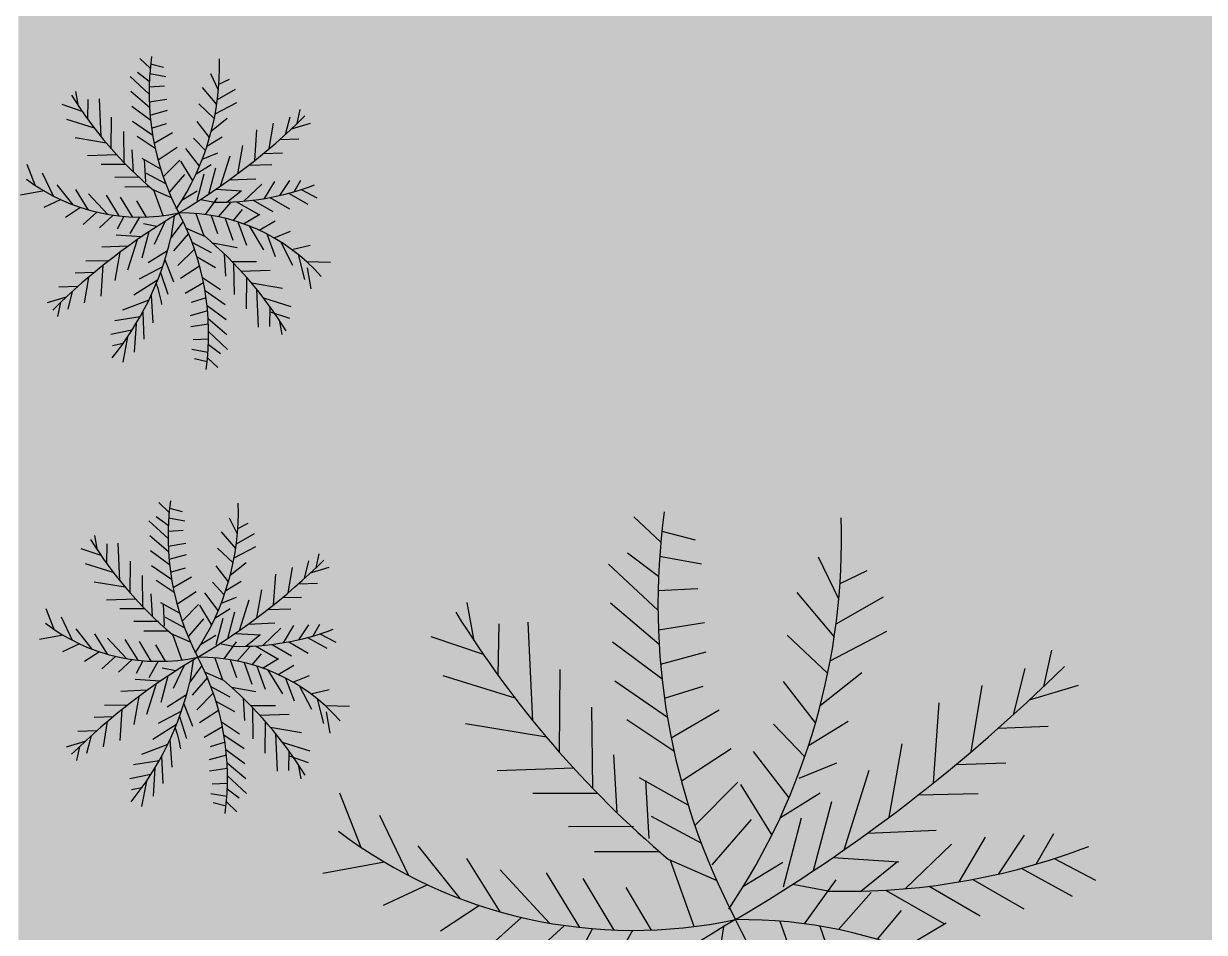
# Model space of a CAD drawing. Header units: millimetres. Extents: x 1904 to 2142, y -1319 to -1235.
# Drawn here: x 2131.206 to 2134.585, y -1249.723 to -1247.124 of the extents above; entities that cross this region are included whole.
import ezdxf

# ---------------------------------------------------------------- set-up
doc = ezdxf.new("R2010")
doc.units = ezdxf.units.MM
doc.header["$LTSCALE"] = 30
doc.layers.add('arquitetura', color=8, linetype='CONTINUOUS')

msp = doc.modelspace()

# ---------------------------------------------------------------- hatches: boundary and pattern name
at = {"layer": 'arquitetura'}
h = msp.add_hatch(dxfattribs=at)
h.set_pattern_fill('GRASS', color=256, scale=0.308035, angle=90, style=0)
h.set_pattern_definition([(180, (2510.08072, -5234.78578), (-0.217813669, -0.217813669), [0.05775657, -0.377870767]), (135, (2510.08072, -5234.78578), (-0.217813669, -0.217813669), [0.05775657, -0.250278473]), (225, (2510.08072, -5234.78578), (0.217813669, -0.217813669), [0.05775657, -0.250278473])])
h.paths.add_polyline_path([(2132.9619, -1292.6975), (2132.9619, -1252.9927), (2136.4273, -1252.9927), (2136.4074, -1287.8966), (2136.1752, -1289.1216), (2135.7209, -1290.2179), (2135.252, -1290.9546), (2134.6953, -1291.5991), (2134.2876, -1291.9713), (2133.3734, -1292.5966), (2133.0979, -1292.7401)])
h.paths.add_polyline_path([(2131.1907, -1251.3755), (2132.0378, -1251.3755), (2132.0378, -1251.8376), (2136.5043, -1251.8376), (2136.4873, -1249.8602), (2136.2416, -1248.5533), (2135.9433, -1247.7746), (2135.4511, -1246.9103), (2134.7374, -1246.0514), (2134.1291, -1245.5205), (2133.6609, -1245.1979), (2132.9337, -1244.8123), (2132.3408, -1244.5847), (2131.6646, -1244.4079), (2131.1907, -1244.3325)])

# ---------------------------------------------------------------- linework, layer by layer
for p, q in [((2131.5679, -1247.2517), (2131.5383, -1247.2236)), ((2131.5691, -1247.2395), (2131.6056, -1247.2489)), ((2131.5647, -1247.3262), (2131.5103, -1247.2756)), ((2131.5653, -1247.2893), (2131.5312, -1247.2637)), ((2131.5666, -1247.2668), (2131.6124, -1247.2754)), ((2131.7633, -1247.3142), (2131.7411, -1247.268)), ((2131.5649, -1247.3048), (2131.6085, -1247.3024)), ((2131.7584, -1247.3551), (2131.7174, -1247.3069)), ((2131.7647, -1247.2971), (2131.7944, -1247.2827)), ((2131.3629, -1247.3598), (2131.3552, -1247.3178)), ((2131.3893, -1247.3977), (2131.3903, -1247.3413)), ((2131.4274, -1247.4474), (2131.4225, -1247.3395)), ((2131.566, -1247.3639), (2131.5127, -1247.3184)), ((2131.5652, -1247.3478), (2131.6159, -1247.3397)), ((2131.7603, -1247.3412), (2131.8124, -1247.3114)), ((2131.3732, -1247.375), (2131.3157, -1247.3555)), ((2131.5692, -1247.4014), (2131.515, -1247.3613)), ((2131.5676, -1247.3856), (2131.6177, -1247.3718)), ((2131.7511, -1247.3957), (2131.7067, -1247.3537)), ((2131.7539, -1247.3816), (2131.8161, -1247.3492)), ((2131.9883, -1247.4098), (2131.997, -1247.3701)), ((2131.408, -1247.4229), (2131.3289, -1247.3984)), ((2131.4566, -1247.482), (2131.4575, -1247.3913)), ((2131.5751, -1247.4438), (2131.5174, -1247.4042)), ((2131.5718, -1247.4227), (2131.6144, -1247.4096)), ((2131.7377, -1247.4499), (2131.7025, -1247.4044)), ((2131.743, -1247.4308), (2131.7884, -1247.3946)), ((2131.9087, -1247.4815), (2131.9207, -1247.409)), ((2131.9549, -1247.4409), (2131.968, -1247.3903)), ((2131.9727, -1247.4245), (2132.0264, -1247.4085)), ((2131.4931, -1247.5217), (2131.492, -1247.4324)), ((2131.5792, -1247.4661), (2131.6319, -1247.4355)), ((2131.8671, -1247.5158), (2131.8733, -1247.4277)), ((2131.4424, -1247.4656), (2131.3533, -1247.4508)), ((2131.5823, -1247.481), (2131.5304, -1247.4464)), ((2131.5903, -1247.5136), (2131.645, -1247.4778)), ((2131.7259, -1247.4872), (2131.6917, -1247.4512)), ((2131.7301, -1247.4747), (2131.7737, -1247.4478)), ((2131.8186, -1247.5533), (2131.8328, -1247.4729)), ((2131.9387, -1247.4555), (2131.993, -1247.4534)), ((2131.4723, -1247.4996), (2131.3884, -1247.5026)), ((2131.52, -1247.5486), (2131.5164, -1247.4848)), ((2131.598, -1247.54), (2131.5447, -1247.5102)), ((2131.5551, -1247.5767), (2131.5515, -1247.5129)), ((2131.7086, -1247.532), (2131.6697, -1247.4812)), ((2131.7198, -1247.5103), (2131.7611, -1247.4938)), ((2131.7692, -1247.589), (2131.7968, -1247.5017)), ((2131.8922, -1247.4953), (2131.9468, -1247.4935)), ((2131.2388, -1247.5864), (2131.2156, -1247.5269)), ((2131.4984, -1247.5271), (2131.4274, -1247.5273)), ((2131.6053, -1247.5625), (2131.6524, -1247.515)), ((2131.6893, -1247.5718), (2131.6559, -1247.5172)), ((2131.6991, -1247.5536), (2131.7428, -1247.5267)), ((2131.7357, -1247.6118), (2131.7557, -1247.5362)), ((2131.8505, -1247.5289), (2131.9164, -1247.5274)), ((2131.2913, -1247.6175), (2131.2595, -1247.5514)), ((2131.5377, -1247.5636), (2131.4667, -1247.5639)), ((2131.6123, -1247.5819), (2131.5577, -1247.5524)), ((2131.6243, -1247.6055), (2131.6674, -1247.5557)), ((2131.7024, -1247.6295), (2131.7224, -1247.5539)), ((2131.7947, -1247.5709), (2131.8702, -1247.5676)), ((2131.8953, -1247.6242), (2131.9244, -1247.5754)), ((2131.9389, -1247.6155), (2131.9673, -1247.573)), ((2131.9798, -1247.6048), (2131.9994, -1247.5713)), ((2131.2647, -1247.6027), (2131.1968, -1247.6149)), ((2131.3476, -1247.6426), (2131.3015, -1247.5848)), ((2131.3916, -1247.6571), (2131.355, -1247.5985)), ((2131.4455, -1247.6694), (2131.3916, -1247.6111)), ((2131.4791, -1247.6742), (2131.4424, -1247.6145)), ((2131.5663, -1247.5912), (2131.4952, -1247.5914)), ((2131.6291, -1247.6226), (2131.5764, -1247.5998)), ((2131.6047, -1247.6733), (2131.5786, -1247.6007)), ((2131.6581, -1247.6294), (2131.7018, -1247.6025)), ((2131.757, -1247.5974), (2131.8291, -1247.6021)), ((2131.7876, -1247.6344), (2131.8279, -1247.602)), ((2131.8362, -1247.6317), (2131.8872, -1247.5828)), ((2131.9636, -1247.6094), (2132.0193, -1247.64)), ((2131.9997, -1247.5987), (2132.0452, -1247.6225)), ((2131.3118, -1247.6275), (2131.2632, -1247.6503)), ((2131.5168, -1247.677), (2131.4828, -1247.6206)), ((2131.5577, -1247.6771), (2131.5298, -1247.6305)), ((2131.7128, -1247.6268), (2131.7516, -1247.6342)), ((2131.7258, -1247.6703), (2131.7604, -1247.622)), ((2131.7631, -1247.6766), (2131.7987, -1247.636)), ((2131.8147, -1247.6333), (2131.8792, -1247.6702)), ((2131.8626, -1247.629), (2131.9184, -1247.6617)), ((2131.9104, -1247.6215), (2131.9663, -1247.6537)), ((2131.3687, -1247.6501), (2131.3259, -1247.6782)), ((2131.4149, -1247.6632), (2131.3756, -1247.6985)), ((2131.4623, -1247.6721), (2131.4226, -1247.7084)), ((2131.4928, -1247.6756), (2131.4734, -1247.7118)), ((2131.5368, -1247.6774), (2131.51, -1247.7244)), ((2131.6366, -1247.6736), (2131.6269, -1247.7367)), ((2131.6985, -1247.6674), (2131.7212, -1247.7305)), ((2131.7425, -1247.6728), (2131.7606, -1247.7241)), ((2131.7826, -1247.681), (2131.8046, -1247.7431)), ((2131.8058, -1247.6872), (2131.8321, -1247.6556)), ((2131.835, -1247.6967), (2131.8812, -1247.6691)), ((2131.587, -1247.7044), (2131.5482, -1247.697)), ((2131.6107, -1247.6894), (2131.5796, -1247.7555)), ((2131.6619, -1247.6896), (2131.6269, -1247.7367)), ((2131.6707, -1247.7086), (2131.7234, -1247.7315)), ((2131.8189, -1247.6913), (2131.843, -1247.7572)), ((2131.8509, -1247.7027), (2131.8921, -1247.7706)), ((2131.8797, -1247.715), (2131.9252, -1247.6882)), ((2131.5427, -1247.7338), (2131.4707, -1247.7292)), ((2131.5306, -1247.7422), (2131.503, -1247.8295)), ((2131.5641, -1247.7194), (2131.5441, -1247.795)), ((2131.6774, -1247.7241), (2131.6343, -1247.774)), ((2131.6874, -1247.7493), (2131.7421, -1247.7788)), ((2131.9013, -1247.7255), (2131.9254, -1247.7903)), ((2131.9223, -1247.737), (2131.9698, -1247.718)), ((2131.9415, -1247.7486), (2131.9751, -1247.8144)), ((2131.5051, -1247.7603), (2131.4295, -1247.7637)), ((2131.4812, -1247.778), (2131.467, -1247.8583)), ((2131.6175, -1247.7737), (2131.5619, -1247.8083)), ((2131.6945, -1247.7688), (2131.6474, -1247.8162)), ((2131.7463, -1247.7514), (2131.8165, -1247.764)), ((2131.7798, -1247.7826), (2131.7834, -1247.8464)), ((2131.9736, -1247.7705), (2132.0258, -1247.7579)), ((2131.4493, -1247.8023), (2131.3834, -1247.8038)), ((2131.4327, -1247.8155), (2131.4265, -1247.9036)), ((2131.6099, -1247.7991), (2131.6347, -1247.8629)), ((2131.7094, -1247.8176), (2131.6548, -1247.8534)), ((2131.7018, -1247.7912), (2131.7551, -1247.8211)), ((2131.8014, -1247.8041), (2131.8724, -1247.8039)), ((2131.8067, -1247.8096), (2131.8078, -1247.8988)), ((2131.9916, -1247.7844), (2132.0096, -1247.8555)), ((2132.0148, -1247.8042), (2132.0837, -1247.8058)), ((2131.4075, -1247.836), (2131.353, -1247.8377)), ((2131.3911, -1247.8498), (2131.3791, -1247.9223)), ((2131.6032, -1247.8196), (2131.5361, -1247.8553)), ((2131.5976, -1247.8354), (2131.618, -1247.8978)), ((2131.7175, -1247.8503), (2131.7694, -1247.8848)), ((2131.8275, -1247.8317), (2131.9114, -1247.8287)), ((2131.8432, -1247.8492), (2131.8423, -1247.9399)), ((2132.017, -1247.8221), (2132.0275, -1247.8826)), ((2131.3611, -1247.8758), (2131.3068, -1247.8779)), ((2131.5891, -1247.8577), (2131.5209, -1247.9009)), ((2131.7206, -1247.8651), (2131.6679, -1247.8957)), ((2131.8574, -1247.8656), (2131.9465, -1247.8805)), ((2131.8724, -1247.8838), (2131.8773, -1247.9917)), ((2131.3271, -1247.9067), (2131.2734, -1247.9227)), ((2131.3449, -1247.8904), (2131.3318, -1247.941)), ((2131.5639, -1247.9148), (2131.489, -1247.9434)), ((2131.5703, -1247.9015), (2131.5755, -1247.9798)), ((2131.728, -1247.9085), (2131.6854, -1247.9216)), ((2131.7247, -1247.8874), (2131.7824, -1247.9271)), ((2131.8918, -1247.9084), (2131.9708, -1247.9329)), ((2131.3115, -1247.9214), (2131.3028, -1247.9612)), ((2131.5463, -1247.9491), (2131.5497, -1248.0268)), ((2131.7322, -1247.9457), (2131.6821, -1247.9594)), ((2131.7306, -1247.9298), (2131.7848, -1247.9699)), ((2131.9105, -1247.9335), (2131.9095, -1247.99)), ((2131.9111, -1247.9479), (2131.9664, -1247.9665)), ((2131.539, -1247.9622), (2131.4663, -1247.9737)), ((2131.5273, -1247.9824), (2131.5224, -1248.0633)), ((2131.7346, -1247.9835), (2131.6839, -1247.9916)), ((2131.7338, -1247.9674), (2131.7871, -1248.0128)), ((2131.9369, -1247.9715), (2131.9446, -1248.0134)), ((2131.5157, -1248.001), (2131.4556, -1248.0132)), ((2131.5031, -1248.0201), (2131.4891, -1248.0922)), ((2131.7351, -1248.005), (2131.7895, -1248.0557)), ((2131.49, -1248.0389), (2131.4602, -1248.0451)), ((2131.7349, -1248.0265), (2131.6913, -1248.0288)), ((2131.7344, -1248.042), (2131.7686, -1248.0676)), ((2131.7332, -1248.0644), (2131.6874, -1248.0559)), ((2131.7307, -1248.0917), (2131.6942, -1248.0824)), ((2131.7319, -1248.0796), (2131.7615, -1248.1076)), ((2131.6219, -1248.5221), (2131.5923, -1248.494)), ((2131.6232, -1248.5099), (2131.6597, -1248.5193)), ((2131.6188, -1248.5966), (2131.5644, -1248.546)), ((2131.6194, -1248.5596), (2131.5852, -1248.5341)), ((2131.6207, -1248.5372), (2131.6665, -1248.5458)), ((2131.8174, -1248.5846), (2131.7952, -1248.5384)), ((2131.8187, -1248.5675), (2131.8485, -1248.5531)), ((2133.0292, -1248.6073), (2132.9521, -1248.5341)), ((2131.417, -1248.6302), (2131.4092, -1248.5882)), ((2131.6201, -1248.6343), (2131.5667, -1248.5888)), ((2131.6189, -1248.5752), (2131.6626, -1248.5728)), ((2131.8125, -1248.6255), (2131.7715, -1248.5773)), ((2131.8144, -1248.6116), (2131.8665, -1248.5818)), ((2133.0324, -1248.5755), (2133.1276, -1248.5999)), ((2131.4273, -1248.6454), (2131.3698, -1248.6259)), ((2131.4433, -1248.6681), (2131.4444, -1248.6117)), ((2131.4814, -1248.7178), (2131.4765, -1248.6099)), ((2131.6193, -1248.6182), (2131.67, -1248.6101)), ((2131.8052, -1248.6661), (2131.7608, -1248.624)), ((2131.808, -1248.652), (2131.8701, -1248.6196)), ((2131.5106, -1248.7524), (2131.5116, -1248.6617)), ((2131.6233, -1248.6718), (2131.5691, -1248.6317)), ((2131.6217, -1248.656), (2131.6718, -1248.6422)), ((2132.009, -1248.7113), (2132.0221, -1248.6606)), ((2132.0424, -1248.6802), (2132.0511, -1248.6405)), ((2133.0227, -1248.7052), (2132.9335, -1248.6386)), ((2133.026, -1248.6468), (2133.1454, -1248.669)), ((2133.5387, -1248.7702), (2133.481, -1248.6498)), ((2131.4621, -1248.6933), (2131.383, -1248.6688)), ((2131.6292, -1248.7142), (2131.5714, -1248.6746)), ((2131.6259, -1248.6931), (2131.6685, -1248.68)), ((2131.7918, -1248.7203), (2131.7565, -1248.6748)), ((2131.7971, -1248.7012), (2131.8425, -1248.665)), ((2131.9628, -1248.7518), (2131.9748, -1248.6794)), ((2132.0268, -1248.6949), (2132.0804, -1248.6789)), ((2133.0211, -1248.8017), (2132.8792, -1248.6696)), ((2133.5423, -1248.7257), (2133.6198, -1248.6881)), ((2131.4965, -1248.736), (2131.4074, -1248.7212)), ((2131.5472, -1248.7921), (2131.5461, -1248.7028)), ((2131.6364, -1248.7513), (2131.5845, -1248.7168)), ((2131.6333, -1248.7365), (2131.686, -1248.7059)), ((2131.78, -1248.7576), (2131.7458, -1248.7216)), ((2131.7842, -1248.7451), (2131.8278, -1248.7182)), ((2131.9212, -1248.7861), (2131.9274, -1248.6981)), ((2131.9927, -1248.7259), (2132.0471, -1248.7238)), ((2131.5741, -1248.819), (2131.5705, -1248.7552)), ((2131.6444, -1248.784), (2131.6991, -1248.7482)), ((2131.7627, -1248.8024), (2131.7238, -1248.7516)), ((2131.8727, -1248.8237), (2131.8869, -1248.7433)), ((2131.9463, -1248.7657), (2132.0009, -1248.7639)), ((2133.0214, -1248.7457), (2133.1352, -1248.7396)), ((2133.5259, -1248.8768), (2133.4192, -1248.7512)), ((2133.5309, -1248.8406), (2133.6668, -1248.7631)), ((2131.2929, -1248.8568), (2131.2697, -1248.7973)), ((2131.5264, -1248.77), (2131.4425, -1248.773)), ((2131.5525, -1248.7975), (2131.4814, -1248.7977)), ((2131.6521, -1248.8104), (2131.5987, -1248.7805)), ((2131.6092, -1248.8471), (2131.6056, -1248.7833)), ((2131.6594, -1248.8329), (2131.7065, -1248.7854)), ((2131.7434, -1248.8422), (2131.7099, -1248.7876)), ((2131.7532, -1248.824), (2131.7968, -1248.7971)), ((2131.7739, -1248.7807), (2131.8151, -1248.7641)), ((2131.8232, -1248.8594), (2131.8509, -1248.7721)), ((2131.9046, -1248.7993), (2131.9705, -1248.7978)), ((2132.495, -1248.8891), (2132.4747, -1248.7797)), ((2133.0244, -1248.8998), (2132.8853, -1248.7813)), ((2131.3454, -1248.8879), (2131.3136, -1248.8218)), ((2131.6664, -1248.8523), (2131.6118, -1248.8228)), ((2131.6784, -1248.8759), (2131.7215, -1248.8261)), ((2131.7565, -1248.8999), (2131.7765, -1248.8243)), ((2131.7898, -1248.8822), (2131.8098, -1248.8066)), ((2131.4016, -1248.913), (2131.3556, -1248.8552)), ((2131.5918, -1248.834), (2131.5208, -1248.8342)), ((2131.6203, -1248.8616), (2131.5493, -1248.8618)), ((2131.8487, -1248.8413), (2131.9243, -1248.838)), ((2131.8903, -1248.9021), (2131.9413, -1248.8532)), ((2131.9494, -1248.8946), (2131.9785, -1248.8458)), ((2131.993, -1248.8859), (2132.0214, -1248.8434)), ((2132.0339, -1248.8752), (2132.0535, -1248.8416)), ((2132.5636, -1248.988), (2132.5663, -1248.8408)), ((2132.6629, -1249.1176), (2132.6501, -1248.8362)), ((2133.0223, -1248.8578), (2133.1545, -1248.8366)), ((2133.5143, -1248.9461), (2133.6763, -1248.8615)), ((2131.3187, -1248.8731), (2131.2509, -1248.8853)), ((2131.3659, -1248.8979), (2131.3173, -1248.9206)), ((2131.4457, -1248.9275), (2131.4091, -1248.8689)), ((2131.4996, -1248.9398), (2131.4457, -1248.8815)), ((2131.5332, -1248.9446), (2131.4965, -1248.8849)), ((2131.5708, -1248.9474), (2131.5369, -1248.891)), ((2131.6831, -1248.893), (2131.6305, -1248.8702)), ((2131.6588, -1248.9437), (2131.6327, -1248.8711)), ((2131.7122, -1248.8998), (2131.7558, -1248.8729)), ((2131.7669, -1248.8972), (2131.8057, -1248.9046)), ((2131.7798, -1248.9407), (2131.8144, -1248.8923)), ((2131.8111, -1248.8678), (2131.8832, -1248.8725)), ((2131.8417, -1248.9047), (2131.8819, -1248.8724)), ((2131.9645, -1248.8919), (2132.0204, -1248.9241)), ((2132.0177, -1248.8798), (2132.0734, -1248.9104)), ((2132.0538, -1248.8691), (2132.0993, -1248.8929)), ((2132.5217, -1248.9287), (2132.3718, -1248.8781)), ((2133.0326, -1248.9977), (2132.8914, -1248.8931)), ((2133.507, -1248.9827), (2133.3912, -1248.8731)), ((2131.4228, -1248.9205), (2131.38, -1248.9486)), ((2131.6118, -1248.9475), (2131.5839, -1248.9009)), ((2131.8172, -1248.947), (2131.8528, -1248.9064)), ((2131.8598, -1248.9576), (2131.8861, -1248.926)), ((2131.8688, -1248.9037), (2131.9333, -1248.9406)), ((2131.9167, -1248.8994), (2131.9725, -1248.9321)), ((2133.0285, -1248.9563), (2133.1591, -1248.9204)), ((2134.1253, -1249.0195), (2134.1481, -1248.9159)), ((2131.469, -1248.9336), (2131.4297, -1248.9689)), ((2131.5163, -1248.9425), (2131.4767, -1248.9788)), ((2131.5469, -1248.946), (2131.5275, -1248.9822)), ((2131.5909, -1248.9478), (2131.564, -1248.9948)), ((2131.6648, -1248.9598), (2131.6337, -1249.0258)), ((2131.6906, -1248.944), (2131.681, -1249.0071)), ((2131.716, -1248.96), (2131.681, -1249.0071)), ((2131.7526, -1248.9378), (2131.7752, -1249.0009)), ((2131.7966, -1248.9432), (2131.8147, -1248.9944)), ((2131.8367, -1248.9514), (2131.8587, -1249.0135)), ((2131.873, -1248.9617), (2131.8971, -1249.0276)), ((2131.8891, -1248.9671), (2131.9353, -1248.9395)), ((2131.9338, -1248.9853), (2131.9793, -1248.9586)), ((2131.5968, -1249.0042), (2131.5247, -1248.9996)), ((2131.6182, -1248.9898), (2131.5982, -1249.0654)), ((2131.6411, -1248.9748), (2131.6023, -1248.9674)), ((2131.7315, -1248.9945), (2131.6884, -1249.0443)), ((2131.7248, -1248.979), (2131.7774, -1249.0019)), ((2131.905, -1248.9731), (2131.9462, -1249.041)), ((2131.9554, -1248.9959), (2131.9795, -1249.0607)), ((2131.9764, -1249.0074), (2132.0239, -1248.9884)), ((2132.6125, -1249.0536), (2132.4063, -1248.9897)), ((2132.7391, -1249.2078), (2132.7416, -1248.9713)), ((2133.4857, -1249.0742), (2133.6042, -1248.9798)), ((2134.0383, -1249.1005), (2134.0724, -1248.9685)), ((2131.5592, -1249.0307), (2131.4836, -1249.0341)), ((2131.5847, -1249.0126), (2131.5571, -1249.0999)), ((2131.7415, -1249.0197), (2131.7962, -1249.0492)), ((2131.8003, -1249.0218), (2131.8706, -1249.0344)), ((2131.9956, -1249.019), (2132.0292, -1249.0848)), ((2132.0276, -1249.0409), (2132.0798, -1249.0283)), ((2133.048, -1249.1081), (2132.8975, -1249.0048)), ((2133.0396, -1249.0532), (2133.1505, -1249.019)), ((2133.4721, -1249.124), (2133.3801, -1249.0054)), ((2133.9179, -1249.2063), (2133.949, -1249.0173)), ((2134.0846, -1249.0579), (2134.2245, -1249.0161)), ((2131.5352, -1249.0484), (2131.5211, -1249.1287)), ((2131.6716, -1249.044), (2131.616, -1249.0787)), ((2131.7485, -1249.0392), (2131.7015, -1249.0866)), ((2131.7559, -1249.0616), (2131.8092, -1249.0915)), ((2131.8339, -1249.053), (2131.8375, -1249.1168)), ((2132.0457, -1249.0548), (2132.0637, -1249.1259)), ((2133.8094, -1249.2957), (2133.8256, -1249.0661)), ((2131.5034, -1249.0727), (2131.4375, -1249.0742)), ((2131.4867, -1249.0859), (2131.4805, -1249.174)), ((2131.6573, -1249.0899), (2131.5902, -1249.1257)), ((2131.664, -1249.0695), (2131.6888, -1249.1333)), ((2131.7635, -1249.088), (2131.7089, -1249.1238)), ((2131.8555, -1249.0745), (2131.9265, -1249.0743)), ((2131.8608, -1249.08), (2131.8618, -1249.1692)), ((2131.8816, -1249.1021), (2131.9655, -1249.099)), ((2132.0689, -1249.0746), (2132.1378, -1249.0762)), ((2132.0711, -1249.0925), (2132.0816, -1249.1529)), ((2132.8343, -1249.3111), (2132.8315, -1249.0785)), ((2133.0588, -1249.1664), (2133.1962, -1249.0865)), ((2131.4616, -1249.1064), (2131.4071, -1249.1081)), ((2131.4451, -1249.1202), (2131.4332, -1249.1927)), ((2131.6432, -1249.1281), (2131.575, -1249.1713)), ((2131.6517, -1249.1058), (2131.6721, -1249.1682)), ((2131.7747, -1249.1355), (2131.7219, -1249.1661)), ((2131.7715, -1249.1207), (2131.8235, -1249.1552)), ((2131.8973, -1249.1196), (2131.8963, -1249.2103)), ((2132.7022, -1249.165), (2132.4699, -1249.1263)), ((2133.0669, -1249.205), (2132.9316, -1249.115)), ((2133.4411, -1249.2213), (2133.3521, -1249.1273)), ((2133.4522, -1249.1887), (2133.5659, -1249.1186)), ((2133.9959, -1249.1386), (2134.1375, -1249.1331)), ((2131.4152, -1249.1462), (2131.3609, -1249.1483)), ((2131.399, -1249.1608), (2131.3859, -1249.2114)), ((2131.7788, -1249.1578), (2131.8365, -1249.1975)), ((2131.9114, -1249.136), (2132.0006, -1249.1509)), ((2131.9265, -1249.1542), (2131.9314, -1249.2621)), ((2131.3812, -1249.1771), (2131.3275, -1249.1931)), ((2131.3656, -1249.1918), (2131.3568, -1249.2316)), ((2131.618, -1249.1852), (2131.5431, -1249.2138)), ((2131.6244, -1249.1719), (2131.6296, -1249.2502)), ((2131.782, -1249.1789), (2131.7395, -1249.192)), ((2131.7847, -1249.2002), (2131.8389, -1249.2403)), ((2131.9459, -1249.1788), (2132.0249, -1249.2033)), ((2133.0878, -1249.2902), (2133.2303, -1249.1968)), ((2133.683, -1249.3936), (2133.72, -1249.184)), ((2131.5931, -1249.2326), (2131.5203, -1249.2441)), ((2131.6004, -1249.2195), (2131.6038, -1249.2972)), ((2131.7863, -1249.2161), (2131.7362, -1249.2298)), ((2131.9646, -1249.2039), (2131.9636, -1249.2604)), ((2131.9652, -1249.2183), (2132.0204, -1249.2369)), ((2132.9044, -1249.3814), (2132.895, -1249.2151)), ((2133.3962, -1249.338), (2133.2947, -1249.2056)), ((2131.5813, -1249.2528), (2131.5765, -1249.3337)), ((2131.7886, -1249.2539), (2131.7379, -1249.262)), ((2131.7879, -1249.2378), (2131.8412, -1249.2832)), ((2131.9909, -1249.2419), (2131.9987, -1249.2838)), ((2132.7801, -1249.2535), (2132.5613, -1249.2614)), ((2133.4254, -1249.2816), (2133.5329, -1249.2384)), ((2133.554, -1249.4867), (2133.626, -1249.2592)), ((2133.8749, -1249.2424), (2134.0171, -1249.2378)), ((2131.5697, -1249.2714), (2131.5097, -1249.2836)), ((2131.5572, -1249.2905), (2131.5432, -1249.3626)), ((2131.789, -1249.2969), (2131.7453, -1249.2992)), ((2131.7891, -1249.2754), (2131.8436, -1249.3261)), ((2133.1077, -1249.3589), (2132.9687, -1249.2811)), ((2132.996, -1249.4547), (2132.9866, -1249.2884)), ((2133.1269, -1249.4175), (2133.2496, -1249.2938)), ((2133.3457, -1249.4419), (2133.2586, -1249.2996)), ((2131.5441, -1249.3092), (2131.5143, -1249.3155)), ((2131.7873, -1249.3348), (2131.7415, -1249.3263)), ((2131.7885, -1249.3124), (2131.8227, -1249.3379)), ((2132.1714, -1249.4799), (2132.1109, -1249.3248)), ((2132.8481, -1249.3254), (2132.6629, -1249.3259)), ((2133.3714, -1249.3943), (2133.4852, -1249.3242)), ((2133.7661, -1249.33), (2133.9379, -1249.3262)), ((2131.7848, -1249.3621), (2131.7483, -1249.3528)), ((2131.786, -1249.3499), (2131.8156, -1249.378)), ((2133.4667, -1249.5462), (2133.5188, -1249.3491)), ((2132.3083, -1249.5609), (2132.2253, -1249.3886)), ((2133.1452, -1249.4682), (2133.0028, -1249.3914)), ((2133.1763, -1249.5298), (2133.2887, -1249.3999)), ((2133.38, -1249.5923), (2133.4321, -1249.3952)), ((2132.9507, -1249.4206), (2132.7655, -1249.4211)), ((2133.6205, -1249.4395), (2133.8175, -1249.4308)), ((2133.7289, -1249.5981), (2133.8617, -1249.4704)), ((2133.8829, -1249.5785), (2133.9588, -1249.4511)), ((2133.9965, -1249.5559), (2134.0705, -1249.445)), ((2134.1032, -1249.528), (2134.1543, -1249.4404)), ((2132.4549, -1249.6263), (2132.3348, -1249.4756)), ((2133.0251, -1249.4924), (2132.8399, -1249.4929)), ((2132.2388, -1249.5224), (2132.0619, -1249.5543)), ((2132.5697, -1249.6643), (2132.4743, -1249.5115)), ((2133.1888, -1249.5743), (2133.0515, -1249.5148)), ((2133.1252, -1249.7064), (2133.0573, -1249.5173)), ((2133.2644, -1249.5921), (2133.3783, -1249.522)), ((2133.5224, -1249.5086), (2133.7104, -1249.5208)), ((2133.6021, -1249.6049), (2133.707, -1249.5205)), ((2134.0609, -1249.5398), (2134.2062, -1249.6197)), ((2134.155, -1249.5121), (2134.2737, -1249.574)), ((2132.7103, -1249.6964), (2132.5697, -1249.5444)), ((2132.7979, -1249.7089), (2132.7021, -1249.5531)), ((2132.896, -1249.7162), (2132.8075, -1249.569)), ((2133.4408, -1249.6986), (2133.5311, -1249.5726)), ((2133.9223, -1249.5715), (2134.068, -1249.6553)), ((2132.3617, -1249.5871), (2132.2349, -1249.6464)), ((2133.0028, -1249.7163), (2132.9299, -1249.5948)), ((2133.4071, -1249.5853), (2133.5082, -1249.6046)), ((2133.6728, -1249.6022), (2133.841, -1249.6985)), ((2133.7977, -1249.5909), (2133.943, -1249.6761)), ((2133.5381, -1249.7151), (2133.6311, -1249.6092)), ((2132.51, -1249.6459), (2132.3985, -1249.7193)), ((2133.6494, -1249.7428), (2133.718, -1249.6604)), ((2132.6304, -1249.68), (2132.528, -1249.7722)), ((2132.7539, -1249.7033), (2132.6505, -1249.798)), ((2133.2083, -1249.7071), (2133.1832, -1249.8719)), ((2133.3698, -1249.691), (2133.4289, -1249.8556)), ((2133.4845, -1249.7052), (2133.5316, -1249.8388)), ((2133.7258, -1249.7676), (2133.846, -1249.6955)), ((2132.8336, -1249.7123), (2132.7829, -1249.8068)), ((2132.9482, -1249.7173), (2132.8783, -1249.8397))]:
    msp.add_line(p, q, dxfattribs=at)
for centre, radius, start, end in [((2131.2588, -1249.5273), 9.2411, 360, 90), ((2130.4823, -1250.3128), 6.1761, 0.14265, 89.94091), ((2130.4823, -1250.3128), 6.0221, 0.14265, 89.94091), ((2132.3081, -1247.3201), 0.7434, 172.1456, 207.6975), ((2131.0364, -1247.2476), 0.7299, 326.1446, 1.7902), ((2132.3174, -1246.7257), 1.1459, 211.7433, 229.712), ((2130.7068, -1246.0662), 1.8567, 300.5265, 314.6166), ((2131.5379, -1247.1409), 0.5365, 232.889, 282.0535), ((2131.7723, -1246.894), 0.7406, 268.3976, 291.0107), ((2132.593, -1249.265), 1.8567, 120.5265, 134.6166), ((2130.9916, -1248.0112), 0.7434, 352.1456, 27.6975), ((2131.6549, -1248.2021), 0.5365, 41.3692, 90.5337), ((2130.8035, -1247.5457), 0.8453, 320.8338, 346.9381), ((2130.9824, -1248.6055), 1.1459, 31.7433, 49.712), ((2131.1972, -1247.9976), 0.41, 9.8435, 18.6765), ((2132.3622, -1248.5905), 0.7434, 172.1456, 207.6975), ((2131.0905, -1248.5179), 0.7299, 326.1446, 1.7902), ((2134.9592, -1248.7856), 1.9382, 172.1456, 207.6975), ((2131.6436, -1248.5965), 1.903, 326.1446, 1.7902), ((2132.3715, -1247.9961), 1.1459, 211.7433, 229.712), ((2130.7609, -1247.3366), 1.8567, 300.5265, 314.6166), ((2134.9832, -1247.236), 2.9873, 211.7433, 229.712), ((2131.5919, -1248.4113), 0.5365, 232.889, 282.0535), ((2131.8264, -1248.1644), 0.7406, 268.3976, 291.0107), ((2132.6471, -1250.5354), 1.8567, 120.5265, 134.6166), ((2131.0457, -1249.2816), 0.7434, 352.1456, 27.6975), ((2131.709, -1249.4725), 0.5365, 41.3692, 90.5337), ((2130.7844, -1245.5168), 4.8406, 300.5265, 314.6166), ((2130.8576, -1248.8161), 0.8453, 320.8338, 346.9381), ((2131.0365, -1249.8759), 1.1459, 31.7433, 49.712), ((2131.2513, -1249.268), 0.41, 9.8435, 18.6765), ((2132.951, -1248.3185), 1.3987, 232.889, 282.0535), ((2133.5622, -1247.6747), 1.9307, 268.3976, 291.0107), ((2135.7018, -1253.8561), 4.8406, 120.5265, 134.6166), ((2131.527, -1250.5873), 1.9382, 352.1456, 27.6975), ((2133.2561, -1251.0851), 1.3987, 41.3692, 90.5337)]:
    msp.add_arc(centre, radius, start, end, dxfattribs=at)

doc.saveas('drawing.dxf')
